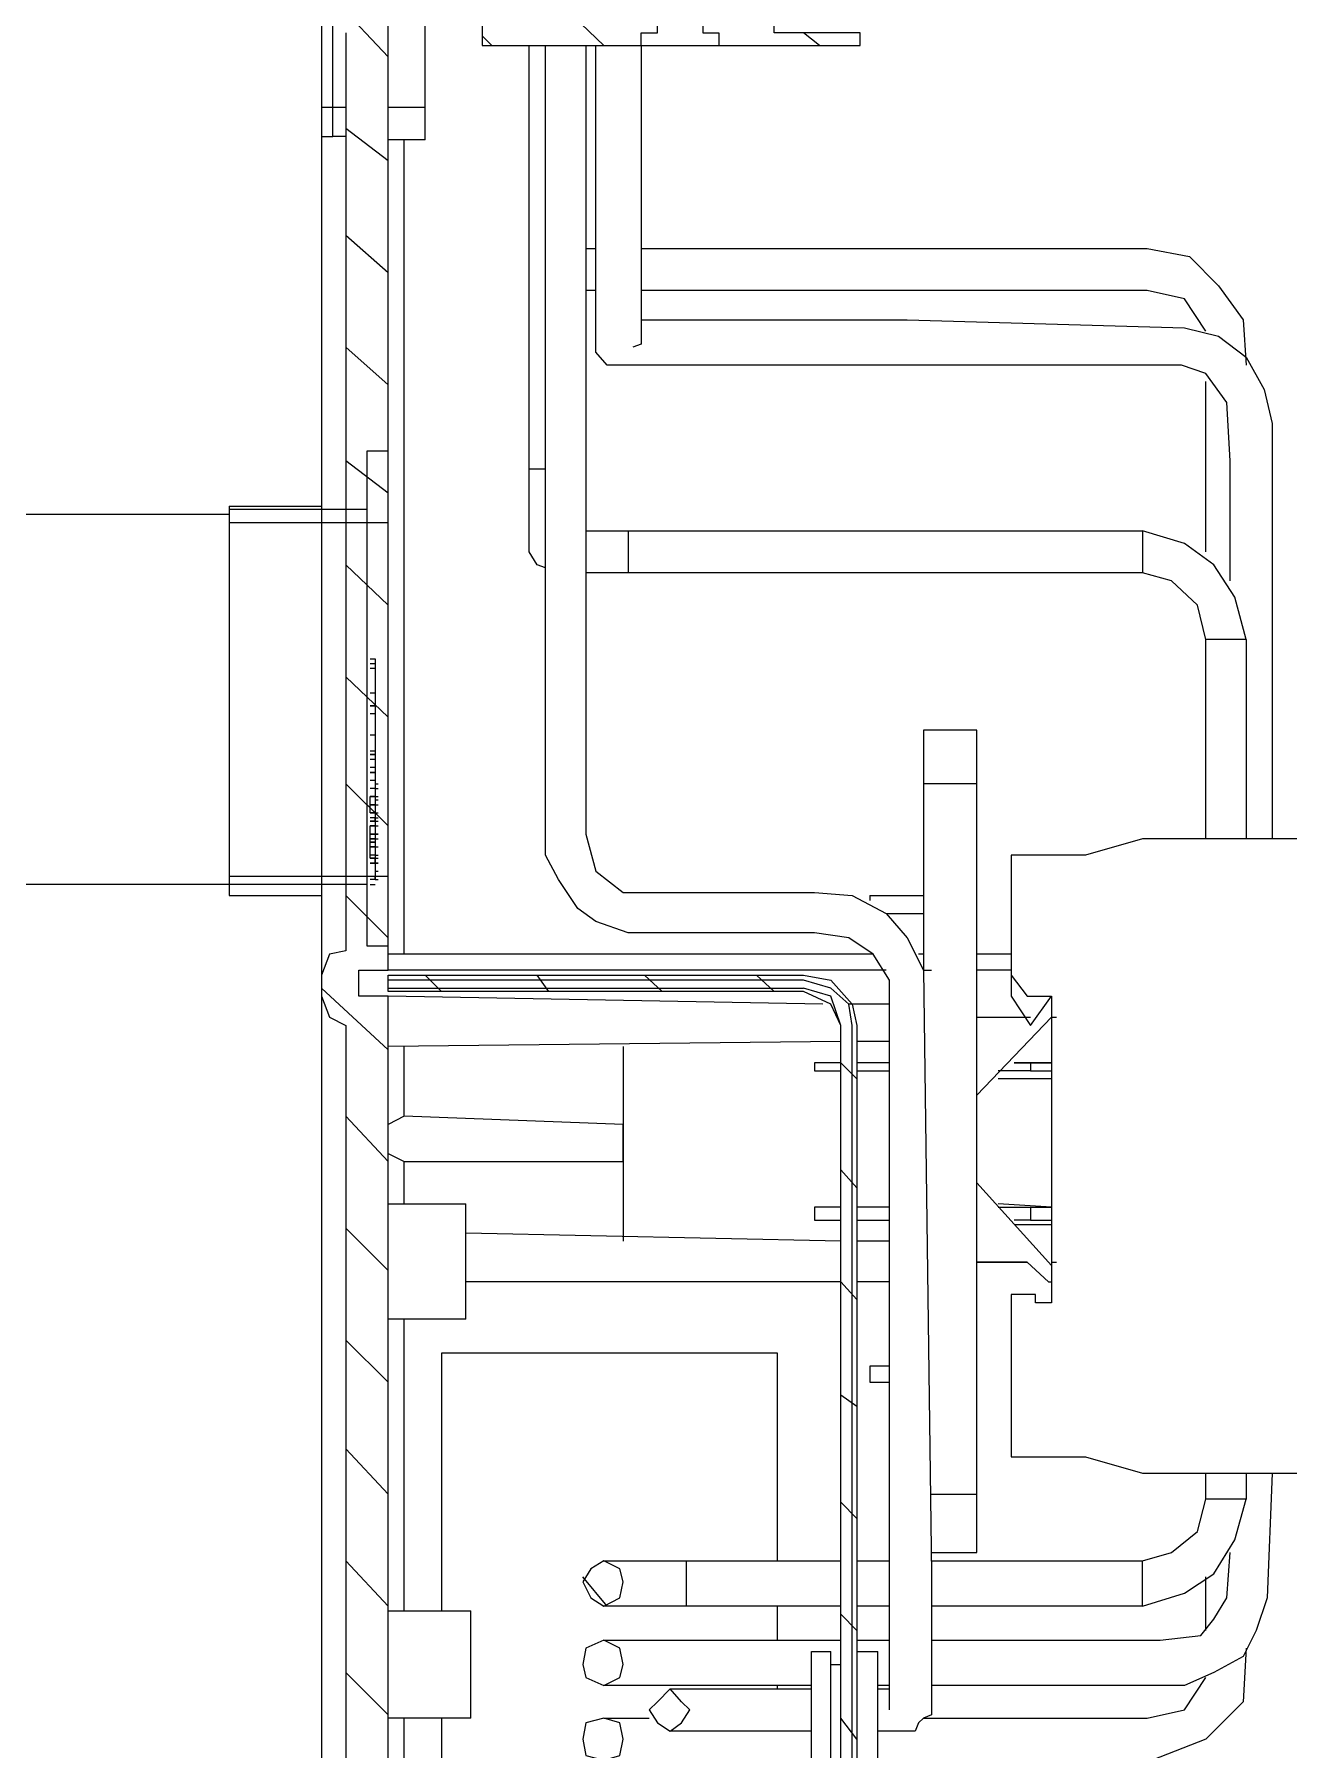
# Model space of a CAD drawing. Header units: millimetres. Extents: x 40 to 176, y -32 to 59.
# Drawn here: x 116.193 to 117.273, y -5.592 to -4.115 of the extents above; entities that cross this region are included whole.
import ezdxf

# ---------------------------------------------------------------- set-up
doc = ezdxf.new("R2010")
doc.units = ezdxf.units.MM
doc.layers.add('15 - Quadro de medição', color=6, linetype='Continuous')

msp = doc.modelspace()

# ---------------------------------------------------------------- linework, layer by layer
at = {"layer": '15 - Quadro de medição', "color": 7, "linetype": 'Continuous', "lineweight": 20, "true_color": 0x000007}
for points in [[(116.498, -5.6084), (116.498, -4.9435), (116.4729, -4.9435), (116.4729, -4.9212), (116.498, -4.9212), (116.498, -2.7087)], [(116.579, -2.7185), (116.579, -4.125), (116.7159, -4.125), (116.7159, -4.1139), (116.7299, -4.1139), (116.7299, -4.0203), (116.769, -4.0203), (116.769, -4.1139), (116.7829, -4.1139), (116.7829, -4.125), (116.9045, -4.125), (116.9045, -4.1139), (116.8304, -4.1139), (116.8304, -3.8988), (116.9045, -3.8988), (116.9045, -3.8848), (116.8304, -3.8848), (116.8304, -3.8317)], [(116.6838, -4.125), (116.579, -4.0245), (116.579, -4.0245)], [(116.498, -4.1781), (116.5301, -4.1781), (116.5301, -4.0748)], [(116.498, -4.1348), (116.4547, -4.0887), (116.4547, -4.0887)], [(116.4617, -4.1139), (116.4617, -4.9044), (116.4477, -4.9072), (116.4407, -4.9254), (116.4407, -4.9435), (116.4477, -4.9617), (116.4617, -4.9687), (116.4617, -5.6224)], [(116.5874, -4.125), (116.579, -4.1167), (116.579, -4.1167)], [(116.8695, -4.125), (116.8556, -4.1139), (116.8556, -4.1139)], [(116.6335, -4.5748), (116.6265, -4.572), (116.6195, -4.5608), (116.6195, -4.125)], [(116.9296, -5.5581), (116.9296, -4.9296), (116.9156, -4.9072), (116.8947, -4.8933), (116.8653, -4.8891), (116.7047, -4.8891), (116.6768, -4.8793), (116.6614, -4.8681), (116.6447, -4.843), (116.6335, -4.822), (116.6335, -4.125)], [(116.6684, -4.125), (116.6684, -4.8039), (116.6768, -4.836), (116.7005, -4.8541), (116.8653, -4.8541), (116.8975, -4.8569), (116.9268, -4.8723), (116.945, -4.8933), (116.9589, -4.9212), (116.9659, -5.4408), (116.9659, -5.5623), (116.9589, -5.5651), (116.9547, -5.5693), (116.9519, -5.5763), (116.9198, -5.5763)], [(116.6768, -4.382), (116.6768, -4.125), (116.6768, -4.125)], [(116.7159, -4.125), (116.7159, -4.382), (116.7089, -4.3848)], [(116.7159, -4.125), (116.7829, -4.125), (116.7829, -4.125)], [(116.4407, -4.1781), (116.4407, -4.1963), (116.4407, -4.1963)], [(116.4505, -4.1781), (116.4617, -4.1781), (116.4617, -4.1781)], [(116.4505, -4.2033), (116.4505, -4.1781), (116.4505, -4.1781)], [(116.5301, -4.2061), (116.5301, -4.1781), (116.5301, -4.1781)], [(116.4407, -4.1963), (116.4407, -4.2033), (116.4505, -4.2033)], [(116.4407, -4.1963), (116.4407, -4.9254), (116.4407, -4.9254)], [(116.4617, -4.2033), (116.4505, -4.2033), (116.4505, -4.2033)], [(116.498, -4.2242), (116.4617, -4.1963), (116.4617, -4.1963)], [(116.5301, -4.2061), (116.498, -4.2061), (116.498, -4.2061)], [(116.512, -4.9072), (116.512, -4.2061), (116.512, -4.2061)], [(116.498, -4.3206), (116.4617, -4.2885), (116.4617, -4.2885)], [(116.6684, -4.2996), (116.6768, -4.2996), (116.6768, -4.2996)], [(116.7159, -4.2996), (117.1517, -4.2996), (117.188, -4.3066), (117.2131, -4.3318), (117.2341, -4.3611), (117.2369, -4.4002)], [(116.6768, -4.336), (116.6684, -4.336), (116.6684, -4.336)], [(117.202, -4.3709), (117.1838, -4.3429), (117.1517, -4.336), (116.7159, -4.336)], [(116.7159, -4.3611), (116.945, -4.3611), (117.1838, -4.3681), (117.2131, -4.3751), (117.2369, -4.3932), (117.2523, -4.4212), (117.2592, -4.4505), (117.2592, -4.8081)], [(116.498, -4.417), (116.4617, -4.3848), (116.4617, -4.3848)], [(117.2229, -4.586), (117.2229, -4.4826), (117.2201, -4.4323), (117.202, -4.4072), (117.181, -4.4002), (116.6866, -4.4002), (116.6768, -4.389), (116.6768, -4.3751)], [(117.202, -4.5608), (117.202, -4.4142), (117.202, -4.4142)], [(116.3611, -4.5287), (116.0929, -4.5287), (116.0608, -4.5217), (116.0329, -4.4924), (116.0259, -4.4575)], [(116.4798, -4.4742), (116.4798, -4.9002), (116.4798, -4.9002)], [(116.4798, -4.9002), (116.498, -4.9002), (116.498, -4.4742), (116.4798, -4.4742)], [(116.498, -4.5105), (116.4617, -4.4826), (116.4617, -4.4826)], [(116.6335, -4.4896), (116.6195, -4.4896), (116.6195, -4.4896)], [(116.3611, -4.5217), (116.4407, -4.5217), (116.4407, -4.5217)], [(116.3611, -4.5217), (116.3611, -4.8569), (116.3611, -4.8569)], [(116.4798, -4.5245), (116.3611, -4.5245), (116.3611, -4.5245)], [(116.4407, -4.5217), (116.4407, -4.8569), (116.4407, -4.8569)], [(116.3611, -4.5357), (116.498, -4.5357), (116.498, -4.5357)], [(116.6684, -4.5427), (116.7047, -4.5427), (116.7047, -4.5427)], [(116.7047, -4.5427), (117.1475, -4.5427), (117.1475, -4.5427)], [(116.7047, -4.5427), (116.7047, -4.579), (116.7047, -4.579)], [(117.2369, -4.6363), (117.2271, -4.5999), (117.209, -4.572), (117.1838, -4.5538), (117.1475, -4.5427)], [(117.1475, -4.5427), (117.1475, -4.579), (117.1475, -4.579)], [(116.498, -4.6069), (116.4617, -4.572), (116.4617, -4.572)], [(116.7047, -4.579), (116.6684, -4.579), (116.6684, -4.579)], [(117.1475, -4.579), (116.7047, -4.579), (116.7047, -4.579)], [(117.202, -4.8081), (117.202, -4.6363), (117.195, -4.6069), (117.1726, -4.586), (117.1475, -4.579)], [(117.2369, -4.6363), (117.202, -4.6363), (117.202, -4.6363)], [(117.2369, -4.6363), (117.2369, -4.8081), (117.2369, -4.8081)], [(116.4826, -4.653), (116.4868, -4.653), (116.4868, -4.6712), (116.4868, -4.8248), (116.4868, -4.843), (116.4826, -4.843)], [(116.4868, -4.6572), (116.4826, -4.6572), (116.4826, -4.6572)], [(116.4868, -4.6614), (116.4826, -4.6614), (116.4826, -4.6614)], [(116.498, -4.7033), (116.4617, -4.6684), (116.4617, -4.6684)], [(116.4826, -4.6823), (116.4868, -4.6823), (116.4868, -4.6823)], [(116.4868, -4.6935), (116.4826, -4.6935), (116.4826, -4.6935)], [(116.4826, -4.6935), (116.4868, -4.6935), (116.4868, -4.6935)], [(116.4868, -4.7005), (116.4826, -4.7005), (116.4826, -4.7005)], [(116.4868, -4.7005), (116.4826, -4.7005), (116.4826, -4.7005)], [(116.4868, -4.7005), (116.4826, -4.7005), (116.4826, -4.7005)], [(116.4868, -4.7005), (116.4826, -4.7005), (116.4826, -4.7005)], [(116.4868, -4.7187), (116.4826, -4.7187), (116.4826, -4.7187)], [(117.005, -4.7606), (117.005, -4.7145), (116.9589, -4.7145), (116.9589, -4.7606)], [(116.4868, -4.7326), (116.4826, -4.7326), (116.4826, -4.7326)], [(116.4868, -4.7326), (116.4826, -4.7326), (116.4826, -4.7326)], [(116.4868, -4.7354), (116.4826, -4.7354), (116.4826, -4.7354)], [(116.4868, -4.7354), (116.4826, -4.7354), (116.4826, -4.7354)], [(116.4868, -4.7354), (116.4826, -4.7354), (116.4826, -4.7354)], [(116.4826, -4.7354), (116.4868, -4.7354), (116.4868, -4.7354)], [(116.4868, -4.7396), (116.4826, -4.7396), (116.4826, -4.7396)], [(116.4868, -4.7466), (116.4826, -4.7466), (116.4826, -4.7466)], [(116.4868, -4.7508), (116.4826, -4.7508), (116.4826, -4.7508)], [(116.4868, -4.7508), (116.4826, -4.7508), (116.4826, -4.7508)], [(116.4868, -4.7508), (116.4826, -4.7508), (116.4826, -4.7508)], [(116.4826, -4.7508), (116.4868, -4.7508), (116.4868, -4.7508)], [(116.498, -4.7969), (116.4617, -4.7606), (116.4617, -4.7606)], [(116.4868, -4.7578), (116.4826, -4.7578), (116.4826, -4.7578)], [(116.4868, -4.7648), (116.4826, -4.7648), (116.4826, -4.7648)], [(116.4868, -4.7648), (116.4826, -4.7648), (116.4826, -4.7648)], [(116.4868, -4.7606), (116.4896, -4.7606), (116.4896, -4.7606)], [(116.4868, -4.7606), (116.4896, -4.7606), (116.4896, -4.7606)], [(116.4868, -4.7606), (116.4896, -4.7606), (116.4896, -4.7606)], [(116.4868, -4.7606), (116.4896, -4.7606), (116.4896, -4.7606)], [(116.4868, -4.7648), (116.4896, -4.7648), (116.4896, -4.7648)], [(116.4868, -4.7648), (116.4896, -4.7648), (116.4896, -4.7648)], [(116.9659, -5.3723), (117.005, -5.3723), (117.005, -4.7606), (116.9589, -4.7606), (116.9589, -4.9254)], [(116.4868, -4.7717), (116.4826, -4.7717), (116.4826, -4.7717)], [(116.4826, -4.7857), (116.4826, -4.7717), (116.4868, -4.7717)], [(116.4868, -4.7787), (116.4826, -4.7787), (116.4826, -4.7787)], [(116.4868, -4.7857), (116.4826, -4.7857), (116.4826, -4.7857)], [(116.4868, -4.7717), (116.4896, -4.7717), (116.4896, -4.7717)], [(116.4868, -4.7717), (116.4896, -4.7717), (116.4896, -4.7717)], [(116.4868, -4.7717), (116.4896, -4.7717), (116.4896, -4.7717)], [(116.4868, -4.7717), (116.4896, -4.7717), (116.4896, -4.7717)], [(116.4868, -4.7745), (116.4896, -4.7745), (116.4896, -4.7745)], [(116.4868, -4.7745), (116.4896, -4.7745), (116.4896, -4.7745)], [(116.4868, -4.7745), (116.4896, -4.7745), (116.4896, -4.7745)], [(116.4868, -4.7745), (116.4896, -4.7745), (116.4896, -4.7745)], [(116.4868, -4.7745), (116.4896, -4.7745), (116.4896, -4.7745)], [(116.4868, -4.7745), (116.4896, -4.7745), (116.4896, -4.7745)], [(116.4868, -4.7787), (116.4896, -4.7787), (116.4896, -4.7787)], [(116.4868, -4.7787), (116.4896, -4.7787), (116.4896, -4.7787)], [(116.4868, -4.7787), (116.4896, -4.7787), (116.4896, -4.7787)], [(116.4868, -4.7787), (116.4896, -4.7787), (116.4896, -4.7787)], [(116.4868, -4.7787), (116.4896, -4.7787), (116.4896, -4.7787)], [(116.4868, -4.7787), (116.4896, -4.7787), (116.4896, -4.7787)], [(116.4868, -4.7787), (116.4896, -4.7787), (116.4896, -4.7787)], [(116.4868, -4.7787), (116.4896, -4.7787), (116.4896, -4.7787)], [(116.4868, -4.7857), (116.4896, -4.7857), (116.4896, -4.7857)], [(116.4868, -4.7857), (116.4896, -4.7857), (116.4896, -4.7857)], [(116.4868, -4.7857), (116.4896, -4.7857), (116.4896, -4.7857)], [(116.4868, -4.7857), (116.4896, -4.7857), (116.4896, -4.7857)], [(116.4868, -4.7857), (116.4896, -4.7857), (116.4896, -4.7857)], [(116.4868, -4.7857), (116.4896, -4.7857), (116.4896, -4.7857)], [(116.4868, -4.7857), (116.4896, -4.7857), (116.4896, -4.7857)], [(116.4868, -4.7899), (116.4826, -4.7899), (116.4826, -4.7899)], [(116.4868, -4.7927), (116.4826, -4.7927), (116.4826, -4.7927)], [(116.4868, -4.7927), (116.4826, -4.7927), (116.4826, -4.7927)], [(116.4868, -4.7927), (116.4826, -4.7927), (116.4826, -4.7927)], [(116.4868, -4.7927), (116.4826, -4.7927), (116.4826, -4.7927)], [(116.4868, -4.7927), (116.4826, -4.7927), (116.4826, -4.7927)], [(116.4868, -4.7927), (116.4826, -4.7927), (116.4826, -4.7927)], [(116.4868, -4.7927), (116.4826, -4.7927), (116.4826, -4.7927)], [(116.4868, -4.7969), (116.4826, -4.7969), (116.4826, -4.7969)], [(116.4868, -4.7969), (116.4826, -4.7969), (116.4826, -4.7969)], [(116.4826, -4.8248), (116.4826, -4.7969), (116.4826, -4.7969)], [(116.4868, -4.7927), (116.4868, -4.7899), (116.4868, -4.7899)], [(116.4868, -4.7899), (116.4896, -4.7899), (116.4896, -4.7899)], [(116.4868, -4.7899), (116.4896, -4.7899), (116.4896, -4.7899)], [(116.4868, -4.7899), (116.4896, -4.7899), (116.4896, -4.7899)], [(116.4868, -4.7899), (116.4896, -4.7899), (116.4896, -4.7899)], [(116.4868, -4.7927), (116.4868, -4.8039), (116.4868, -4.8039)], [(116.4868, -4.7927), (116.4896, -4.7927), (116.4896, -4.7927)], [(116.4868, -4.7927), (116.4896, -4.7927), (116.4896, -4.7927)], [(116.4868, -4.7927), (116.4896, -4.7927), (116.4896, -4.7927)], [(116.4868, -4.7969), (116.4896, -4.7969), (116.4896, -4.7969)], [(116.4868, -4.7969), (116.4896, -4.7969), (116.4896, -4.7969)], [(116.4868, -4.7969), (116.4896, -4.7969), (116.4896, -4.7969)], [(116.4868, -4.7969), (116.4896, -4.7969), (116.4896, -4.7969)], [(116.4868, -4.7969), (116.4896, -4.7969), (116.4896, -4.7969)], [(116.4868, -4.8039), (116.4826, -4.8039), (116.4826, -4.8039)], [(116.4868, -4.8081), (116.4826, -4.8081), (116.4826, -4.8081)], [(116.4868, -4.8081), (116.4826, -4.8081), (116.4826, -4.8081)], [(116.4868, -4.8108), (116.4826, -4.8108), (116.4826, -4.8108)], [(116.4868, -4.8108), (116.4826, -4.8108), (116.4826, -4.8108)], [(116.4868, -4.815), (116.4826, -4.815), (116.4826, -4.815)], [(116.4868, -4.815), (116.4826, -4.815), (116.4826, -4.815)], [(116.4896, -4.8039), (116.4868, -4.8039), (116.4868, -4.8081)], [(116.4868, -4.8039), (116.4896, -4.8039), (116.4896, -4.8039)], [(116.4868, -4.8081), (116.4868, -4.8108), (116.4868, -4.8108)], [(116.4868, -4.8081), (116.4896, -4.8081), (116.4896, -4.8081)], [(116.4868, -4.8081), (116.4896, -4.8081), (116.4896, -4.8081)], [(116.4868, -4.8108), (116.4868, -4.815), (116.4868, -4.815)], [(116.4868, -4.815), (116.4896, -4.815), (116.4896, -4.815)], [(116.4868, -4.815), (116.4896, -4.815), (116.4896, -4.815)], [(116.4868, -4.815), (116.4868, -4.822), (116.4868, -4.822)], [(116.4868, -4.815), (116.4896, -4.815), (116.4896, -4.815)], [(116.4868, -4.815), (116.4896, -4.815), (116.4896, -4.815)], [(116.4868, -4.815), (116.4896, -4.815), (116.4896, -4.815)], [(116.4868, -4.822), (116.4826, -4.822), (116.4826, -4.822)], [(116.4868, -4.829), (116.4826, -4.829), (116.4868, -4.829), (116.4868, -4.8248)], [(116.4868, -4.8248), (116.4826, -4.8248), (116.4826, -4.8248)], [(116.4826, -4.8248), (116.4868, -4.8248), (116.4868, -4.8248)], [(116.4868, -4.829), (116.4826, -4.829), (116.4868, -4.829), (116.4826, -4.829)], [(116.4868, -4.829), (116.4826, -4.829), (116.4826, -4.829)], [(116.4868, -4.829), (116.4826, -4.829), (116.4826, -4.829)], [(116.4868, -4.829), (116.4826, -4.829), (116.4826, -4.829)], [(116.4868, -4.829), (116.4826, -4.829), (116.4826, -4.829)], [(116.4868, -4.829), (116.4826, -4.829), (116.4826, -4.829)], [(116.4868, -4.822), (116.4896, -4.822), (116.4896, -4.822)], [(116.4868, -4.822), (116.4896, -4.822), (116.4896, -4.822)], [(116.4868, -4.822), (116.4896, -4.822), (116.4896, -4.822)], [(116.4868, -4.822), (116.4896, -4.822), (116.4896, -4.822)], [(116.4868, -4.822), (116.4896, -4.822), (116.4896, -4.822)], [(116.4868, -4.8248), (116.4896, -4.8248), (116.4896, -4.8248)], [(116.4868, -4.8248), (116.4896, -4.8248), (116.4896, -4.8248)], [(116.4868, -4.8248), (116.4896, -4.8248), (116.4896, -4.8248)], [(116.4868, -4.8248), (116.4896, -4.8248), (116.4896, -4.8248)], [(116.4868, -4.8248), (116.4896, -4.8248), (116.4896, -4.8248)], [(116.4868, -4.8248), (116.4896, -4.8248), (116.4896, -4.8248)], [(116.4868, -4.8248), (116.4896, -4.8248), (116.4896, -4.8248)], [(116.4868, -4.8248), (116.4896, -4.8248), (116.4896, -4.8248)], [(116.4868, -4.8248), (116.4896, -4.8248), (116.4896, -4.8248)], [(116.4868, -4.8248), (116.4896, -4.8248), (116.4896, -4.8248)], [(116.4868, -4.8248), (116.4896, -4.8248), (116.4896, -4.8248)], [(116.4868, -4.829), (116.4896, -4.829), (116.4896, -4.829)], [(116.4868, -4.829), (116.4896, -4.829), (116.4896, -4.829)], [(116.4896, -4.829), (116.4868, -4.829), (116.4868, -4.8402)], [(116.4868, -4.829), (116.4896, -4.829), (116.4896, -4.829)], [(116.4868, -4.829), (116.4896, -4.829), (116.4896, -4.829)], [(116.4868, -4.829), (116.4896, -4.829), (116.4896, -4.829)], [(116.4868, -4.829), (116.4896, -4.829), (116.4896, -4.829)], [(116.4868, -4.829), (116.4896, -4.829), (116.4896, -4.829)], [(116.3611, -4.8402), (116.498, -4.8402), (116.498, -4.8402)], [(116.4826, -4.8402), (116.4868, -4.8402), (116.4868, -4.8402)], [(116.4868, -4.836), (116.4896, -4.836), (116.4896, -4.836)], [(116.4868, -4.836), (116.4896, -4.836), (116.4896, -4.836)], [(116.4868, -4.836), (116.4896, -4.836), (116.4896, -4.836)], [(116.4868, -4.836), (116.4896, -4.836), (116.4896, -4.836)], [(116.4868, -4.836), (116.4896, -4.836), (116.4896, -4.836)], [(116.4868, -4.836), (116.4896, -4.836), (116.4896, -4.836)], [(116.4868, -4.836), (116.4896, -4.836), (116.4896, -4.836)], [(116.4868, -4.836), (116.4896, -4.836), (116.4896, -4.836)], [(116.4868, -4.836), (116.4896, -4.836), (116.4896, -4.836)], [(116.4868, -4.836), (116.4896, -4.836), (116.4896, -4.836)], [(116.4868, -4.836), (116.4896, -4.836), (116.4896, -4.836)], [(116.4868, -4.836), (116.4896, -4.836), (116.4896, -4.836)], [(116.4868, -4.836), (116.4896, -4.836), (116.4896, -4.836)], [(116.4868, -4.836), (116.4896, -4.836), (116.4896, -4.836)], [(116.4868, -4.8402), (116.4896, -4.8402), (116.4896, -4.8402)], [(116.4868, -4.8402), (116.4896, -4.8402), (116.4896, -4.8402)], [(116.4868, -4.8402), (116.4896, -4.8402), (116.4896, -4.8402)], [(116.4868, -4.843), (116.4868, -4.8402), (116.4868, -4.8402)], [(116.4868, -4.8402), (116.4896, -4.8402), (116.4896, -4.8402)], [(116.4868, -4.8402), (116.4896, -4.8402), (116.4896, -4.8402)], [(116.4868, -4.8402), (116.4896, -4.8402), (116.4896, -4.8402)], [(116.4868, -4.8402), (116.4896, -4.8402), (116.4896, -4.8402)], [(116.4868, -4.843), (116.4896, -4.843), (116.4896, -4.843)], [(116.4868, -4.843), (116.4896, -4.843), (116.4896, -4.843)], [(116.4868, -4.843), (116.4896, -4.843), (116.4896, -4.843)], [(116.4868, -4.843), (116.4896, -4.843), (116.4896, -4.843)], [(116.3611, -4.8472), (115.882, -4.8472), (115.882, -4.8472)], [(116.4798, -4.8472), (116.3611, -4.8472), (116.3611, -4.8472)], [(116.3611, -4.8569), (116.4407, -4.8569), (116.4407, -4.8569)], [(116.498, -4.8933), (116.4617, -4.8569), (116.4617, -4.8569)], [(116.4826, -4.8472), (116.4868, -4.8472), (116.4868, -4.8472)], [(116.9128, -4.8569), (116.9128, -4.8611), (116.9128, -4.8611)], [(116.9128, -4.8569), (116.9589, -4.8569), (116.9589, -4.8569)], [(116.9268, -4.8723), (116.9589, -4.8723), (116.9589, -4.8723)], [(116.9156, -4.9072), (116.498, -4.9072), (116.498, -4.9072)], [(116.9589, -4.9072), (116.9547, -4.9072), (116.9547, -4.9072)], [(117.0344, -4.9072), (117.005, -4.9072), (117.005, -4.9072)], [(116.9268, -4.9212), (116.498, -4.9212), (116.498, -4.9212)], [(116.8975, -5.6014), (116.8975, -4.9687), (116.8947, -4.9505), (116.8793, -4.9366), (116.8556, -4.9296), (116.498, -4.9296)], [(116.5441, -4.9394), (116.5301, -4.9254), (116.5301, -4.9254)], [(116.6363, -4.9394), (116.6265, -4.9254), (116.6265, -4.9254)], [(116.7341, -4.9394), (116.7187, -4.9254), (116.7187, -4.9254)], [(116.8304, -4.9394), (116.8151, -4.9254), (116.8151, -4.9254)], [(116.9589, -4.9212), (116.9659, -4.9212), (116.9659, -4.9212)], [(117.0344, -4.9212), (117.005, -4.9212), (117.005, -4.9212)], [(117.0344, -4.9254), (117.0344, -4.9435), (117.0511, -4.9687), (117.0693, -4.9435)], [(116.498, -4.9896), (116.4407, -4.9366), (116.4407, -4.9366)], [(116.4407, -4.9435), (116.4407, -5.9478), (116.4407, -5.9478)], [(116.498, -4.9366), (116.8556, -4.9366), (116.8556, -4.9366)], [(116.8723, -4.9505), (116.498, -4.9435), (116.498, -4.9435)], [(116.8877, -5.6014), (116.8877, -4.9687), (116.8793, -4.9435), (116.8556, -4.9366)], [(116.9296, -4.9505), (116.8947, -4.9505), (116.8947, -4.9505)], [(117.0693, -4.9617), (117.005, -5.0287), (117.005, -5.0287)], [(117.005, -4.9617), (117.0483, -4.9617), (117.0483, -4.9617)], [(117.005, -4.9617), (117.0483, -4.9617), (117.0483, -4.9617)], [(117.0483, -4.9617), (117.0511, -4.9617), (117.0511, -4.9617)], [(117.0693, -4.9617), (117.0735, -4.9617), (117.0735, -4.9617)], [(116.8877, -4.9826), (116.498, -4.9868), (116.498, -4.9868)], [(116.512, -5.0469), (116.512, -4.9868), (116.512, -4.9868)], [(116.7005, -4.9868), (116.7005, -5.1545), (116.7005, -5.1545)], [(116.9296, -4.9826), (116.9017, -4.9826), (116.9017, -4.9826)], [(116.8877, -5.0008), (116.8653, -5.0008), (116.8653, -5.0078), (116.8877, -5.0078)], [(116.9017, -5.0148), (116.8877, -5.0008), (116.8877, -5.0008)], [(116.9296, -5.0008), (116.9017, -5.0008), (116.9017, -5.0008)], [(117.0511, -5.0008), (117.0511, -5.0078), (117.0511, -5.0078)], [(116.9017, -5.0078), (116.9296, -5.0078), (116.9296, -5.0078)], [(117.0511, -5.0078), (117.0232, -5.0078), (117.0232, -5.0078)], [(117.0693, -5.0148), (117.0232, -5.0148), (117.0232, -5.0148)], [(117.0511, -5.0078), (117.0693, -5.0078), (117.0693, -5.0078)], [(116.498, -5.086), (116.4617, -5.0469), (116.4617, -5.0469)], [(116.498, -5.079), (116.512, -5.086), (116.7005, -5.086), (116.7005, -5.0539), (116.512, -5.0469), (116.498, -5.0539)], [(116.512, -5.1223), (116.512, -5.086), (116.512, -5.086)], [(116.9017, -5.1084), (116.8877, -5.093), (116.8877, -5.093)], [(117.005, -5.1042), (117.0693, -5.1754), (117.0693, -5.1754)], [(116.498, -5.1223), (116.565, -5.1223), (116.565, -5.1223)], [(116.565, -5.2215), (116.565, -5.1223), (116.565, -5.1223)], [(116.8877, -5.1251), (116.8653, -5.1251), (116.8653, -5.1363), (116.8877, -5.1363)], [(116.9296, -5.1251), (116.9017, -5.1251), (116.9017, -5.1251)], [(117.0232, -5.1251), (117.0693, -5.1251), (117.0232, -5.1223)], [(117.0511, -5.1251), (117.0511, -5.1363), (117.0511, -5.1363)], [(116.9017, -5.1363), (116.9296, -5.1363), (116.9296, -5.1363)], [(117.0511, -5.1363), (117.0371, -5.1363), (117.0371, -5.1363)], [(117.0511, -5.1363), (117.0693, -5.1363), (117.0693, -5.1363)], [(116.498, -5.1796), (116.4617, -5.1433), (116.4617, -5.1433)], [(116.8877, -5.1545), (116.565, -5.1475), (116.565, -5.1475)], [(116.9296, -5.1545), (116.9017, -5.1545), (116.9017, -5.1545)], [(117.0693, -5.1405), (117.0371, -5.1405), (117.0371, -5.1405)], [(117.0483, -5.1726), (117.005, -5.1726), (117.005, -5.1726)], [(117.005, -5.1726), (117.0483, -5.1726), (117.0483, -5.1726)], [(117.0483, -5.1726), (117.0665, -5.1894), (117.0693, -5.1894)], [(117.0693, -5.1726), (117.0735, -5.1726), (117.0735, -5.1726)], [(116.8877, -5.1894), (116.565, -5.1894), (116.565, -5.1894)], [(116.9017, -5.2047), (116.8877, -5.1894), (116.8877, -5.1894)], [(116.9296, -5.1894), (116.9017, -5.1894), (116.9017, -5.1894)], [(116.565, -5.2215), (116.498, -5.2215), (116.498, -5.2215)], [(116.512, -5.4729), (116.512, -5.2215), (116.512, -5.2215)], [(116.498, -5.276), (116.4617, -5.2397), (116.4617, -5.2397)], [(116.5441, -5.2508), (116.5441, -5.4729), (116.5441, -5.4729)], [(116.8332, -5.2508), (116.5441, -5.2508), (116.5441, -5.2508)], [(116.8332, -5.4296), (116.8332, -5.2508), (116.8332, -5.2508)], [(116.8332, -5.4296), (116.8332, -5.2508), (116.8332, -5.2508)], [(116.9296, -5.262), (116.9128, -5.262), (116.9128, -5.276), (116.9296, -5.276)], [(116.9017, -5.2969), (116.8877, -5.2871), (116.8877, -5.2871)], [(116.498, -5.3723), (116.4617, -5.3332), (116.4617, -5.3332)], [(117.2592, -5.3542), (117.255, -5.4617), (117.2453, -5.4897), (117.2341, -5.512), (117.209, -5.526), (117.1838, -5.5372), (116.9659, -5.5372)], [(117.202, -5.3765), (117.202, -5.3542), (117.202, -5.3542)], [(117.2369, -5.3542), (117.2369, -5.3765), (117.2369, -5.3765)], [(116.9659, -5.4226), (117.005, -5.4226), (117.005, -5.3723)], [(117.1475, -5.4296), (117.1726, -5.4226), (117.195, -5.4045), (117.202, -5.3765)], [(117.1475, -5.4687), (117.1838, -5.4575), (117.209, -5.4408), (117.2271, -5.4115), (117.2369, -5.3765)], [(117.2369, -5.3765), (117.202, -5.3765), (117.202, -5.3765)], [(116.9017, -5.3933), (116.8877, -5.3793), (116.8877, -5.3793)], [(116.498, -5.4687), (116.4617, -5.4296), (116.4617, -5.4296)], [(116.6838, -5.4296), (116.755, -5.4296), (116.755, -5.4296)], [(116.755, -5.4296), (116.8877, -5.4296), (116.8877, -5.4296)], [(116.755, -5.4687), (116.755, -5.4296), (116.755, -5.4296)], [(116.9017, -5.4296), (116.9296, -5.4296), (116.9296, -5.4296)], [(116.9659, -5.4981), (117.1629, -5.4981), (117.1978, -5.4939), (117.209, -5.4799), (117.2201, -5.4617), (117.2229, -5.4226)], [(116.9659, -5.4296), (117.1475, -5.4296), (117.1475, -5.4296)], [(117.1475, -5.4687), (117.1475, -5.4296), (117.1475, -5.4296)], [(116.6866, -5.4687), (116.6656, -5.4436), (116.6656, -5.4436)], [(117.202, -5.4897), (117.202, -5.4436), (117.202, -5.4436)], [(116.498, -5.4729), (116.5692, -5.4729), (116.5692, -5.4729)], [(116.5692, -5.5651), (116.5692, -5.4729), (116.5692, -5.4729)], [(116.755, -5.4687), (116.6838, -5.4687), (116.6838, -5.4687)], [(116.8877, -5.4687), (116.755, -5.4687), (116.755, -5.4687)], [(116.8332, -5.4981), (116.8332, -5.4687), (116.8332, -5.4687)], [(116.8332, -5.4981), (116.8332, -5.4687), (116.8332, -5.4687)], [(116.9017, -5.4897), (116.8877, -5.4757), (116.8877, -5.4757)], [(116.9296, -5.4687), (116.9017, -5.4687), (116.9017, -5.4687)], [(117.1475, -5.4687), (116.9659, -5.4687), (116.9659, -5.4687)], [(116.6838, -5.4981), (116.8877, -5.4981), (116.8877, -5.4981)], [(116.8626, -5.5078), (116.8793, -5.5078), (116.8793, -5.5078)], [(116.8626, -5.6084), (116.8626, -5.5078), (116.8626, -5.5078)], [(116.8793, -5.6084), (116.8793, -5.5078), (116.8793, -5.5078)], [(116.9017, -5.4981), (116.9296, -5.4981), (116.9296, -5.4981)], [(116.9017, -5.5078), (116.9198, -5.5078), (116.9198, -5.5078)], [(117.2369, -5.505), (117.2341, -5.5511), (117.202, -5.5833), (117.1559, -5.6014), (116.9198, -5.6014)], [(116.9198, -5.6084), (116.9198, -5.5078), (116.9198, -5.5078)], [(116.8793, -5.519), (116.8877, -5.519), (116.8877, -5.519)], [(116.498, -5.5623), (116.4617, -5.526), (116.4617, -5.526)], [(116.8626, -5.5372), (116.6838, -5.5372), (116.6838, -5.5372)], [(116.8332, -5.54), (116.8332, -5.5372), (116.8332, -5.5372)], [(116.8332, -5.54), (116.8332, -5.5372), (116.8332, -5.5372)], [(116.9296, -5.5372), (116.9198, -5.5372), (116.9198, -5.5372)], [(116.9589, -5.5651), (117.1517, -5.5651), (117.1838, -5.5581), (117.202, -5.5302)], [(116.741, -5.54), (116.8626, -5.54), (116.8626, -5.54)], [(116.9198, -5.54), (116.9296, -5.54), (116.9296, -5.54)], [(116.5692, -5.5651), (116.498, -5.5651), (116.498, -5.5651)], [(116.512, -5.6084), (116.512, -5.5651), (116.512, -5.5651)], [(116.5441, -5.5651), (116.5441, -5.6084), (116.5441, -5.6084)], [(116.6838, -5.5651), (116.7229, -5.5651), (116.7229, -5.5651)], [(116.9017, -5.5833), (116.8877, -5.5651), (116.8877, -5.5651)], [(116.8626, -5.5763), (116.741, -5.5763), (116.741, -5.5763)]]:
    msp.add_lwpolyline(points, dxfattribs=at)
for points in [[(116.4407, -4.1781), (116.4505, -4.1781), (116.4505, -2.9867), (116.4407, -2.9867)], [(116.4868, -4.7787), (116.4826, -4.7787)], [(116.4826, -4.7857), (116.4868, -4.7857)], [(116.4868, -4.7927), (116.4826, -4.7927)], [(116.4868, -4.7927), (116.4826, -4.7927)], [(116.4826, -4.7969), (116.4868, -4.7969)], [(116.4868, -4.8039), (116.4826, -4.8039)], [(116.4868, -4.8039), (116.4826, -4.8039)], [(116.4868, -4.8081), (116.4826, -4.8081)], [(116.4868, -4.8108), (116.4826, -4.8108)], [(116.4868, -4.815), (116.4826, -4.815), (116.4868, -4.815), (116.4826, -4.815)], [(117.0693, -4.9435), (117.0693, -5.2075), (117.0553, -5.2075), (117.0553, -5.2005), (117.0344, -5.2005), (117.0344, -5.3402), (117.0986, -5.3402), (117.1475, -5.3542), (117.3347, -5.3542), (117.3347, -5.2397), (117.4953, -5.2397), (117.4953, -4.9212), (117.3347, -4.9212), (117.3347, -4.8081), (117.1475, -4.8081), (117.0986, -4.822), (117.0344, -4.822), (117.0344, -4.9254), (117.0483, -4.9435)], [(116.4868, -4.829), (116.4826, -4.829)], [(116.8556, -4.9394), (116.498, -4.9394), (116.498, -4.9254), (116.8556, -4.9254), (116.8793, -4.9296), (116.8975, -4.9505), (116.9017, -4.9687), (116.9017, -5.6014), (116.8877, -5.6014), (116.8877, -4.9687), (116.8793, -4.9505)], [(117.0371, -5.0008), (117.0693, -5.0008)], [(116.7005, -5.4478), (116.6977, -5.4366), (116.6838, -5.4296), (116.6726, -5.4366), (116.6656, -5.4478), (116.6726, -5.4617), (116.6838, -5.4687), (116.6977, -5.4617)], [(116.6838, -5.5372), (116.6977, -5.5302), (116.7005, -5.519), (116.6977, -5.505), (116.6838, -5.4981), (116.6684, -5.505), (116.6656, -5.519), (116.6684, -5.5302)], [(116.741, -5.5763), (116.7508, -5.5693), (116.7578, -5.5581), (116.7508, -5.5511), (116.741, -5.54), (116.7299, -5.5511), (116.7229, -5.5581), (116.7299, -5.5693)], [(116.6838, -5.6014), (116.6977, -5.5972), (116.7005, -5.5833), (116.6977, -5.5693), (116.6838, -5.5651), (116.6684, -5.5693), (116.6656, -5.5833), (116.6684, -5.5972)]]:
    msp.add_lwpolyline(points, close=True, dxfattribs=at)

doc.saveas('drawing.dxf')
